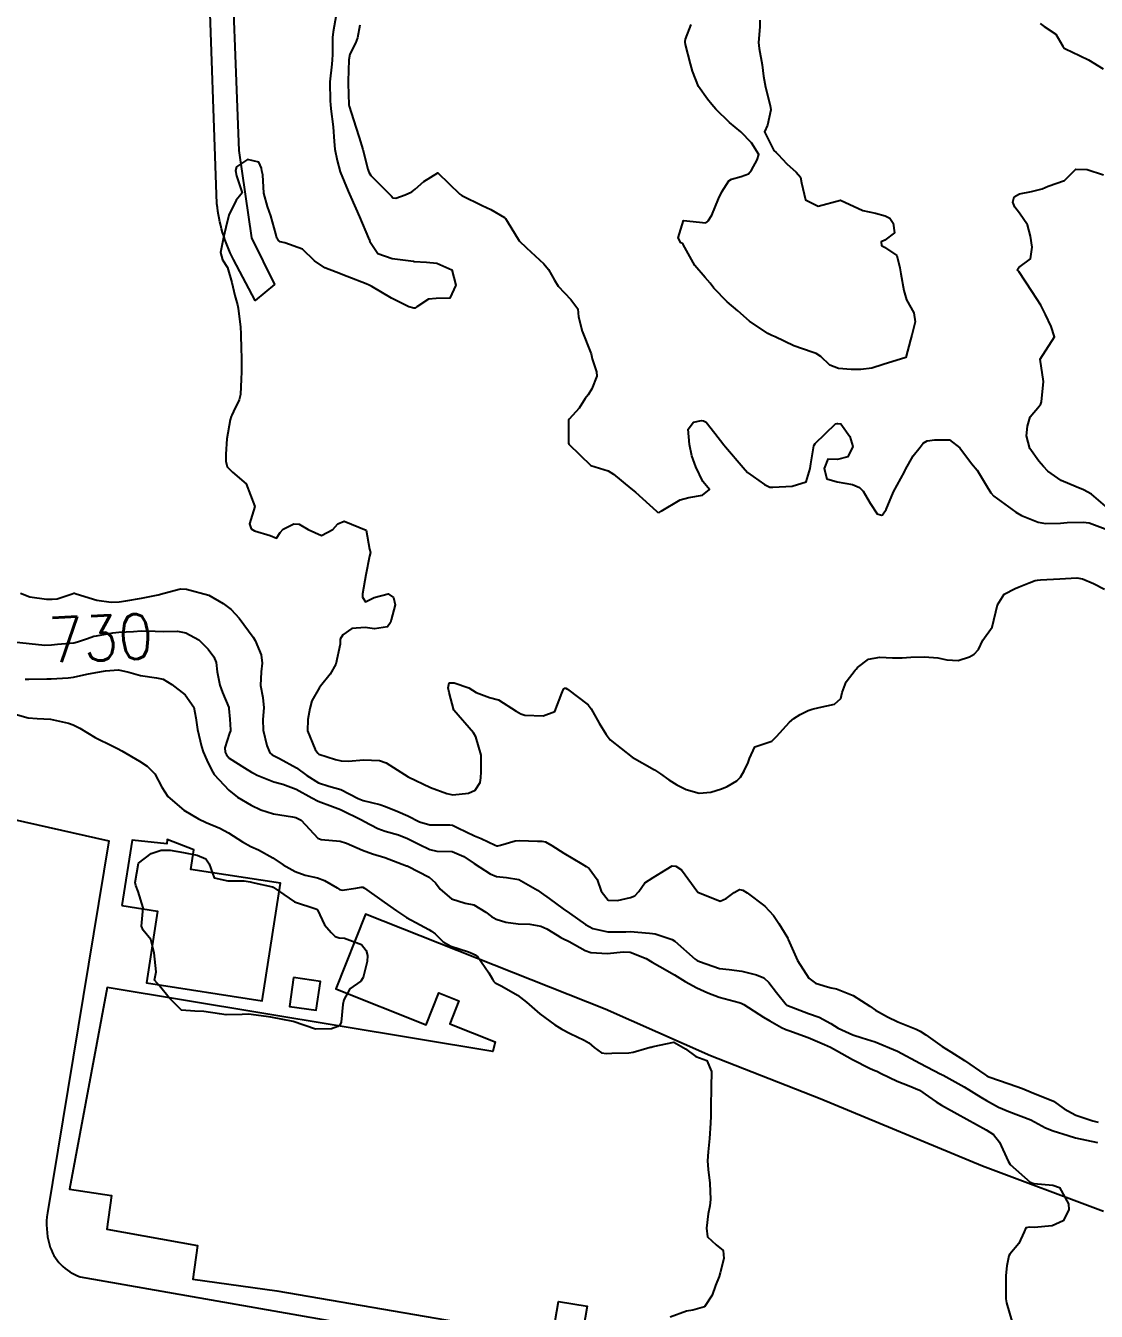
# Model space of a CAD drawing. Header units: metres. Extents: x 307586 to 320046, y 7427249 to 7434250.
# Drawn here: x 311168.6 to 311264.2, y 7432250.1 to 7432365 of the extents above; entities that cross this region are included whole.
import ezdxf
from ezdxf.enums import TextEntityAlignment as Align

# ---------------------------------------------------------------- set-up
doc = ezdxf.new("R2010")
doc.units = ezdxf.units.M
doc.header["$MEASUREMENT"] = 0
for name, color, linetype in [('Cotas', 45, 'Continuous'), ('Curvas de Nivel 1m', 11, 'Continuous'), ('Curvas de Nivel 5m', 15, 'Continuous'), ('Edificações', 30, 'Continuous'), ('Vias Primárias', 230, 'Continuous'), ('Vias Secundárias', 230, 'Continuous')]:
    doc.layers.add(name, color=color, linetype=linetype)
doc.styles.add('Style-STANDARD', font='STANDARD.shx')

msp = doc.modelspace()

# ---------------------------------------------------------------- linework, layer by layer
at = {"layer": 'Curvas de Nivel 1m', "flags": 128}
for points, elevation in [([(311196.34, 7432365.99), (311196.07, 7432364.49), (311196.02, 7432363.99), (311196.01, 7432362.45), (311195.98, 7432361.99), (311195.94, 7432361.59), (311195.76, 7432360), (311195.8, 7432358.3), (311195.83, 7432357.99), (311195.87, 7432357.61), (311196.06, 7432355.99), (311196.15, 7432354.69), (311196.22, 7432353.99), (311196.42, 7432352.98), (311196.7, 7432351.98), (311197.4, 7432350.23), (311197.52, 7432349.97), (311197.66, 7432349.7), (311198.42, 7432347.96), (311199.24, 7432346.05), (311199.28, 7432345.95), (311199.34, 7432345.75), (311200.06, 7432344.67), (311201.33, 7432344.21), (311203.24, 7432343.98), (311203.32, 7432343.97), (311204.41, 7432343.89), (311205.32, 7432343.8), (311206.66, 7432343.21), (311207.04, 7432341.85), (311206.48, 7432340.67), (311205.28, 7432340.65), (311204.58, 7432340.59), (311203.55, 7432339.9), (311203.38, 7432339.79), (311203.27, 7432339.77), (311202.82, 7432339.9), (311201.28, 7432340.67), (311199.53, 7432341.72), (311199.3, 7432341.84), (311199.02, 7432341.95), (311197.31, 7432342.62), (311196.33, 7432343), (311195.32, 7432343.4), (311194.4, 7432344.01), (311193.33, 7432345.06), (311191.75, 7432345.63), (311191.34, 7432345.71), (311191.15, 7432345.85), (311191.05, 7432346.04), (311190.96, 7432346.43), (311190.5, 7432348.05), (311190.2, 7432348.87), (311189.88, 7432350.06), (311189.78, 7432351.7), (311189.71, 7432352.07), (311189.66, 7432352.3), (311189.43, 7432352.83), (311188.43, 7432353.08), (311187.43, 7432352.42), (311187.35, 7432352.09), (311187.42, 7432351.61), (311187.93, 7432350.08), (311187.7, 7432349.78), (311187.39, 7432349.45), (311186.74, 7432348.1), (311186.47, 7432346.99), (311186.28, 7432346.11), (311185.99, 7432344.77), (311186.19, 7432344.11), (311186.63, 7432343.41), (311187.02, 7432342.09), (311187.29, 7432340.91), (311187.53, 7432340.09), (311187.59, 7432339.77), (311187.8, 7432338.08), (311187.83, 7432337.5), (311187.84, 7432336.08), (311187.87, 7432335.43), (311187.88, 7432334.08), (311187.84, 7432333.44), (311187.8, 7432332.08), (311187.68, 7432331.58), (311187.16, 7432330.55), (311187.02, 7432330.23), (311186.96, 7432330.09), (311186.87, 7432329.81), (311186.57, 7432328.1), (311186.48, 7432326.73), (311186.47, 7432326.1), (311186.59, 7432325.59), (311187.09, 7432325.14), (311188.29, 7432324.08), (311189.06, 7432322.07), (311188.6, 7432320.51), (311188.75, 7432320.07), (311189.03, 7432319.89), (311190.43, 7432319.46), (311191.02, 7432319.23), (311191.34, 7432319.73), (311191.59, 7432320.03), (311192.56, 7432320.51), (311193.04, 7432320.47), (311193.84, 7432320.01), (311195.03, 7432319.46), (311196.03, 7432319.99), (311196.5, 7432320.52), (311197.04, 7432320.74), (311199.03, 7432319.95), (311199.33, 7432318.26), (311199.41, 7432317.94), (311199.33, 7432317.63), (311198.98, 7432315.95), (311198.68, 7432314.24), (311198.7, 7432313.95), (311198.96, 7432313.55), (311199.73, 7432313.94), (311200.97, 7432314.25), (311201.46, 7432313.92), (311201.6, 7432313.27), (311201.26, 7432311.92), (311201.18, 7432311.68), (311200.93, 7432311.31), (311199.75, 7432311.12), (311198.93, 7432311.25), (311197.74, 7432311.15), (311196.92, 7432310.6), (311196.69, 7432310.2), (311196.69, 7432309.97), (311196.7, 7432309.76), (311196.32, 7432307.98), (311195.8, 7432307.06), (311194.95, 7432306), (311194.86, 7432305.89), (311194.16, 7432304.7), (311193.99, 7432304.01), (311193.82, 7432303.03), (311193.79, 7432302.01), (311194.45, 7432300.35), (311194.69, 7432300), (311194.79, 7432299.92), (311196.27, 7432299.46), (311196.79, 7432299.34), (311197.45, 7432299.3), (311198.79, 7432299.43), (311200.22, 7432299.36), (311200.79, 7432299.15), (311202.77, 7432297.9), (311204.76, 7432296.95), (311206.21, 7432296.4), (311206.75, 7432296.3), (311208.16, 7432296.43), (311208.76, 7432296.72), (311209.19, 7432297.4), (311209.26, 7432297.82), (311209.3, 7432298.34), (311209.29, 7432299.82), (311208.82, 7432301.48), (311208.6, 7432301.83), (311206.84, 7432303.85), (311206.44, 7432305.43), (311206.33, 7432305.86), (311206.44, 7432306.29), (311206.87, 7432306.31), (311208.19, 7432305.84), (311208.86, 7432305.45), (311210.05, 7432305), (311210.85, 7432304.77), (311212.41, 7432303.78), (311212.84, 7432303.53), (311213.19, 7432303.42), (311214.84, 7432303.36), (311215.87, 7432303.74), (311216.51, 7432305.38), (311216.64, 7432305.73), (311216.78, 7432305.82), (311216.86, 7432305.81), (311217.01, 7432305.73), (311218.85, 7432304.34), (311219.12, 7432303.98), (311219.27, 7432303.7), (311219.84, 7432302.7), (311220.45, 7432301.69), (311220.82, 7432301.19), (311222.79, 7432299.66), (311224.78, 7432298.52), (311225.31, 7432298.16), (311226.07, 7432297.62), (311226.77, 7432297.18), (311227.6, 7432296.76), (311228.76, 7432296.43), (311229.81, 7432296.52), (311230.76, 7432296.83), (311231.28, 7432297.04), (311232.13, 7432297.55), (311232.45, 7432297.87), (311232.78, 7432298.43), (311233.16, 7432299.17), (311233.25, 7432299.54), (311233.75, 7432300.59), (311234.81, 7432300.95), (311235.25, 7432301.08), (311235.68, 7432301.51), (311236.84, 7432302.79), (311237.22, 7432303.11), (311237.8, 7432303.48), (311238.5, 7432303.82), (311238.85, 7432303.94), (311239.48, 7432304.09), (311240.85, 7432304.39), (311241.41, 7432304.89), (311241.55, 7432305.43), (311241.91, 7432306.39), (311242.7, 7432307.42), (311242.79, 7432307.53), (311242.9, 7432307.66), (311243.89, 7432308.42), (311244.9, 7432308.6), (311246.05, 7432308.53), (311246.9, 7432308.54), (311247.68, 7432308.59), (311248.91, 7432308.63), (311250.09, 7432308.52), (311250.9, 7432308.35), (311251.9, 7432308.31), (311252.91, 7432308.61), (311253.33, 7432308.87), (311253.71, 7432309.29), (311254.12, 7432310.1), (311254.94, 7432311.28), (311255.42, 7432313.27), (311256.01, 7432314.23), (311256.99, 7432314.72), (311257.37, 7432314.87), (311258.25, 7432315.24), (311258.78, 7432315.45), (311259, 7432315.48), (311259.26, 7432315.49), (311261, 7432315.59), (311262.5, 7432315.68), (311263, 7432315.6), (311264.01, 7432315.17), (311264.99, 7432314.68)], 728), ([(311198.46, 7432365.08), (311198.23, 7432363.96), (311198.06, 7432363.46), (311197.55, 7432362.48), (311197.48, 7432361.97), (311197.4, 7432360.08), (311197.4, 7432359.97), (311197.4, 7432359.86), (311197.48, 7432357.97), (311197.49, 7432357.85), (311198.09, 7432355.96), (311198.38, 7432355.04), (311198.71, 7432353.96), (311199.16, 7432352.22), (311199.25, 7432351.95), (311199.42, 7432351.65), (311201.17, 7432349.92), (311201.27, 7432349.8), (311201.39, 7432349.66), (311201.67, 7432349.63), (311202.49, 7432349.91), (311203.11, 7432350.19), (311203.4, 7432350.42), (311204.18, 7432351.12), (311205.42, 7432351.88), (311207.39, 7432349.96), (311207.56, 7432349.85), (311209.38, 7432348.96), (311210.16, 7432348.6), (311211.37, 7432347.88), (311211.47, 7432347.8), (311211.6, 7432347.57), (311212.7, 7432345.79), (311213.34, 7432345.19), (311214.9, 7432343.76), (311215.32, 7432343.23), (311215.83, 7432342.28), (311216.17, 7432341.75), (311217.29, 7432340.56), (311217.93, 7432339.72), (311217.99, 7432339), (311218.32, 7432337.72), (311219.07, 7432335.86), (311219.12, 7432335.71), (311219.22, 7432335.25), (311219.61, 7432334.1), (311219.62, 7432333.7), (311219.19, 7432332.57), (311218.85, 7432332.05), (311218.58, 7432331.72), (311218.05, 7432330.84), (311217.15, 7432329.85), (311217.1, 7432329.78), (311217.08, 7432329.73), (311217.08, 7432329.66), (311217.08, 7432327.73), (311217.13, 7432327.64), (311219.1, 7432325.71), (311220.65, 7432325.24), (311221.1, 7432324.96), (311222.66, 7432323.66), (311223.08, 7432323.33), (311224.95, 7432321.64), (311225.06, 7432321.55), (311225.18, 7432321.52), (311225.37, 7432321.64), (311227.07, 7432322.66), (311227.83, 7432322.85), (311229.08, 7432323.07), (311229.68, 7432323.58), (311229.42, 7432323.92), (311229.09, 7432324.3), (311228.47, 7432325.6), (311228.12, 7432326.59), (311227.89, 7432327.6), (311227.78, 7432328.97), (311228.26, 7432329.6), (311228.99, 7432329.76), (311229.15, 7432329.72), (311229.38, 7432329.59), (311230.17, 7432328.6), (311230.98, 7432327.56), (311231.13, 7432327.4), (311232.71, 7432325.54), (311233.1, 7432325.11), (311234.59, 7432324.02), (311235.09, 7432323.8), (311235.35, 7432323.78), (311237.09, 7432323.89), (311238.32, 7432324.25), (311238.69, 7432325.47), (311238.73, 7432325.86), (311239.02, 7432327.47), (311239.05, 7432327.55), (311239.14, 7432327.68), (311240.94, 7432329.44), (311241.11, 7432329.49), (311241.15, 7432329.49), (311241.43, 7432329.44), (311242.24, 7432328.33), (311242.49, 7432327.43), (311242.06, 7432326.49), (311241.12, 7432326.27), (311240.27, 7432326.3), (311239.94, 7432325.46), (311240.18, 7432324.54), (311241.09, 7432324.27), (311242.47, 7432324.04), (311243.09, 7432323.75), (311243.42, 7432323.42), (311244.03, 7432322.36), (311244.66, 7432321.4), (311245.06, 7432321.28), (311245.14, 7432321.32), (311245.21, 7432321.4), (311245.47, 7432321.8), (311246.14, 7432323.38), (311247.1, 7432325.16), (311247.16, 7432325.31), (311247.19, 7432325.37), (311247.89, 7432326.59), (311248.5, 7432327.36), (311248.77, 7432327.72), (311249.14, 7432327.93), (311249.82, 7432328.02), (311251.14, 7432328.02), (311252.06, 7432327.31), (311253.11, 7432325.91), (311253.6, 7432325.3), (311254.4, 7432323.98), (311254.84, 7432323.28), (311255.08, 7432322.97), (311256.07, 7432322.26), (311257.07, 7432321.55), (311257.55, 7432321.25), (311259.05, 7432320.66), (311259.72, 7432320.55), (311261.05, 7432320.57), (311261.63, 7432320.62), (311263.06, 7432320.66), (311263.62, 7432320.61), (311265.05, 7432320.06)], 727), ([(311234.2, 7432365.53), (311234.18, 7432364.94), (311234.07, 7432363.53), (311234.12, 7432362.98), (311234.39, 7432361.53), (311234.52, 7432360.53), (311234.7, 7432359.53), (311235.11, 7432357.91), (311235.17, 7432357.52), (311234.86, 7432356.13), (311234.61, 7432355.53), (311235.45, 7432353.89), (311235.64, 7432353.71), (311235.84, 7432353.51), (311236.6, 7432352.67), (311237.43, 7432351.95), (311237.83, 7432351.49), (311237.91, 7432351), (311238.28, 7432349.48), (311239.39, 7432348.89), (311241.39, 7432349.44), (311243.38, 7432348.52), (311244.52, 7432348.27), (311245.38, 7432348.05), (311245.8, 7432347.82), (311246.11, 7432347.39), (311246.22, 7432346.53), (311245.35, 7432345.85), (311245.03, 7432345.72), (311245.05, 7432345.4), (311245.34, 7432345.23), (311246.43, 7432344.48), (311246.71, 7432343.38), (311246.79, 7432342.85), (311247.05, 7432341.37), (311247.29, 7432340.54), (311247.94, 7432339.36), (311248.07, 7432338.56), (311247.78, 7432337.36), (311247.66, 7432336.95), (311247.22, 7432335.37), (311245.22, 7432334.74), (311244.2, 7432334.42), (311243.21, 7432334.3), (311242.35, 7432334.29), (311241.21, 7432334.39), (311240.45, 7432334.69), (311239.63, 7432335.46), (311239.23, 7432335.72), (311238.86, 7432335.84), (311237.24, 7432336.41), (311235.55, 7432337.21), (311235.25, 7432337.35), (311234.89, 7432337.52), (311233.26, 7432338.61), (311232.21, 7432339.55), (311231.28, 7432340.36), (311230.07, 7432341.58), (311229.74, 7432342.02), (311229.31, 7432342.54), (311228.38, 7432343.6), (311227.34, 7432345.47), (311227.28, 7432345.55), (311227.14, 7432345.61), (311226.89, 7432346.08), (311227.37, 7432347.61), (311229.37, 7432347.42), (311229.47, 7432347.49), (311229.56, 7432347.59), (311229.9, 7432348.1), (311230.5, 7432349.57), (311230.8, 7432350.17), (311231.42, 7432351.17), (311231.65, 7432351.32), (311232.53, 7432351.55), (311233.19, 7432351.78), (311233.43, 7432352.11), (311233.95, 7432353.03), (311234.09, 7432353.53), (311233.45, 7432354.57), (311232.48, 7432355.55), (311231.48, 7432356.39), (311230.26, 7432357.58), (311229.9, 7432357.99), (311229.5, 7432358.47), (311228.71, 7432359.6), (311228.16, 7432360.97), (311228, 7432361.61), (311227.56, 7432363.34), (311227.51, 7432363.56), (311227.51, 7432363.61), (311227.56, 7432363.82), (311228.05, 7432365.14)], 727), ([(311259.22, 7432365.23), (311259.58, 7432364.97), (311260.62, 7432364.26), (311261.25, 7432363.2), (311261.38, 7432363.02), (311261.56, 7432362.92), (311262.06, 7432362.7), (311263.55, 7432361.99), (311264.85, 7432361.17)], 726), ([(311265.07, 7432322.08), (311263.82, 7432323.17), (311263.09, 7432323.56), (311262.46, 7432323.82), (311261.1, 7432324.37), (311259.91, 7432325.22), (311259.52, 7432325.63), (311259.12, 7432326.1), (311258.32, 7432327.24), (311258.02, 7432328.36), (311258.11, 7432329.24), (311258.33, 7432330.07), (311259.18, 7432331.05), (311259.26, 7432331.15), (311259.3, 7432331.23), (311259.36, 7432331.4), (311259.54, 7432333.22), (311259.23, 7432335.23), (311260.52, 7432337.21), (311260.21, 7432338.16), (311259.71, 7432339.22), (311259.29, 7432340.05), (311258.53, 7432341.24), (311257.32, 7432343.05), (311257.23, 7432343.16), (311257.2, 7432343.25), (311257.32, 7432343.41), (311258.38, 7432344.19), (311258.51, 7432345.24), (311258.38, 7432346.22), (311258.09, 7432347.24), (311257.38, 7432348.29), (311256.96, 7432348.82), (311256.8, 7432349.26), (311256.91, 7432349.75), (311257.4, 7432350), (311258.45, 7432350.2), (311259.41, 7432350.46), (311259.94, 7432350.69), (311261.42, 7432351.2), (311262.43, 7432352.2), (311263.43, 7432352.18), (311264.88, 7432351.71)], 727), ([(311168.14, 7432314.32), (311168.96, 7432314), (311170.45, 7432313.78), (311170.96, 7432313.78), (311171.41, 7432313.82), (311172.76, 7432314.26), (311172.9, 7432314.32), (311172.96, 7432314.32), (311173.1, 7432314.26), (311174.96, 7432313.69), (311176.23, 7432313.5), (311176.96, 7432313.54), (311177.54, 7432313.62), (311178.96, 7432313.86), (311180.43, 7432314.17), (311180.96, 7432314.32), (311182.42, 7432314.69), (311182.97, 7432314.66), (311184.96, 7432314.12), (311186.24, 7432313.38), (311186.95, 7432312.84), (311187.66, 7432312.08), (311188.92, 7432310.38), (311189.11, 7432310.07), (311189.65, 7432308.81), (311189.74, 7432308.06), (311189.65, 7432307.29), (311189.58, 7432306.06), (311189.79, 7432305), (311189.88, 7432304.05), (311189.79, 7432303.01), (311189.81, 7432302.06), (311190.15, 7432300.71), (311190.41, 7432300.05), (311190.61, 7432299.86), (311190.79, 7432299.76), (311191.29, 7432299.53), (311192.78, 7432298.69), (311193.71, 7432298.01), (311194.76, 7432297.36), (311195.69, 7432297.06), (311196.75, 7432296.76), (311198.31, 7432295.95), (311198.74, 7432295.77), (311200.24, 7432295.43), (311200.74, 7432295.26), (311201.85, 7432294.79), (311202.73, 7432294.42), (311203.78, 7432293.89), (311204.72, 7432293.61), (311206.48, 7432293.62), (311206.72, 7432293.58), (311207.22, 7432293.34), (311208.71, 7432292.62), (311209.29, 7432292.4), (311210.53, 7432291.8), (311210.7, 7432291.73), (311210.77, 7432291.73), (311211.02, 7432291.8), (311212.32, 7432292.17), (311212.71, 7432292.21), (311214.31, 7432292.16), (311214.71, 7432292.16), (311215.03, 7432292.08), (311215.61, 7432291.75), (311216.69, 7432291.07), (311218.28, 7432290.11), (311218.68, 7432289.88), (311218.95, 7432289.71), (311219.67, 7432288.71), (311220.01, 7432287.69), (311220.64, 7432286.89), (311221.47, 7432286.85), (311222.64, 7432287.11), (311223.03, 7432287.27), (311223.38, 7432287.65), (311223.9, 7432288.41), (311224.67, 7432288.91), (311225.83, 7432289.62), (311226.36, 7432289.94), (311226.68, 7432289.92), (311227.2, 7432289.6), (311228.65, 7432287.59), (311230.64, 7432286.79), (311231.18, 7432287.02), (311231.88, 7432287.55), (311232.37, 7432287.83), (311232.66, 7432287.78), (311233.06, 7432287.54), (311234.64, 7432286.34), (311235.41, 7432285.51), (311235.9, 7432284.78), (311236.6, 7432283.63), (311236.68, 7432283.49), (311236.73, 7432283.36), (311237.55, 7432281.48), (311238.56, 7432279.91), (311239.16, 7432279.46), (311240.22, 7432279.12), (311240.55, 7432279.05), (311241.05, 7432278.94), (311242.54, 7432278.35), (311244.01, 7432277.41), (311244.53, 7432277.04), (311245.58, 7432276.44), (311246.52, 7432276.01), (311248.14, 7432275.35), (311248.51, 7432275.16), (311249.02, 7432274.83), (311250.49, 7432273.81), (311251.25, 7432273.31), (311252.48, 7432272.54), (311254.29, 7432271.28), (311254.46, 7432271.17), (311254.65, 7432271.09), (311256.45, 7432270.46), (311257.65, 7432270.03), (311258.44, 7432269.73), (311259.68, 7432269.21), (311260.23, 7432269), (311260.43, 7432268.9), (311261.39, 7432268.22), (311262.42, 7432267.65), (311263.93, 7432267.16), (311264.41, 7432267.03)], 729), ([(311168.54, 7432306.64), (311168.87, 7432306.63), (311170.5, 7432306.65), (311170.87, 7432306.66), (311172.38, 7432306.75), (311172.87, 7432306.82), (311174.06, 7432307.06), (311174.88, 7432307.22), (311175.73, 7432307.38), (311176.88, 7432307.45), (311177.82, 7432307.26), (311178.87, 7432306.95), (311180.28, 7432306.76), (311180.87, 7432306.62), (311181.66, 7432306.15), (311182.85, 7432305.23), (311183.61, 7432304.13), (311183.8, 7432303.16), (311183.95, 7432302.13), (311184.32, 7432300.61), (311184.45, 7432300.12), (311184.79, 7432299.38), (311185.19, 7432298.52), (311185.45, 7432298.11), (311186.75, 7432296.71), (311187.53, 7432296.08), (311188.74, 7432295.38), (311189.62, 7432294.95), (311190.73, 7432294.58), (311192.43, 7432294.31), (311192.73, 7432294.26), (311193.2, 7432294.02), (311194.71, 7432292.43), (311195.01, 7432292.3), (311196.7, 7432292.15), (311197.27, 7432291.96), (311198.69, 7432291.33), (311199.59, 7432291.03), (311200.68, 7432290.69), (311202.63, 7432289.95), (311202.67, 7432289.93), (311202.75, 7432289.9), (311204.66, 7432288.92), (311205.21, 7432288.43), (311205.63, 7432287.87), (311206.64, 7432286.99), (311207.87, 7432286.61), (311208.63, 7432286.45), (311209.71, 7432285.81), (311210.22, 7432285.41), (311210.62, 7432285.19), (311211.5, 7432284.91), (311212.61, 7432284.76), (311213.65, 7432284.74), (311214.61, 7432284.54), (311215.16, 7432284.3), (311216.09, 7432283.74), (311216.4, 7432283.54), (311216.6, 7432283.44), (311217.14, 7432283.18), (311218.59, 7432282.37), (311219.09, 7432282.2), (311220.59, 7432282.11), (311221.98, 7432282.27), (311222.59, 7432282.23), (311224.02, 7432281.65), (311224.58, 7432281.33), (311225.26, 7432280.95), (311226.56, 7432280.19), (311227.52, 7432279.6), (311228.55, 7432279.05), (311229.55, 7432278.58), (311230.54, 7432278.2), (311232.35, 7432277.72), (311232.53, 7432277.67), (311232.77, 7432277.54), (311234.52, 7432276.41), (311235.09, 7432276.08), (311236.13, 7432275.5), (311236.51, 7432275.31), (311236.78, 7432275.22), (311238.5, 7432274.61), (311239.97, 7432273.97), (311240.49, 7432273.73), (311241.03, 7432273.43), (311242.47, 7432272.63), (311244.03, 7432271.84), (311244.47, 7432271.66), (311244.65, 7432271.58), (311245.02, 7432271.39), (311246.45, 7432270.69), (311247.52, 7432270.29), (311248.44, 7432269.88), (311249.27, 7432269.34), (311249.94, 7432268.84), (311250.43, 7432268.55), (311252.08, 7432267.64), (311252.41, 7432267.45), (311252.68, 7432267.3), (311254.4, 7432266.36), (311255.06, 7432265.93), (311255.61, 7432265.26), (311256.37, 7432263.55), (311256.55, 7432263.25), (311258.35, 7432261.66), (311258.66, 7432261.54), (311260.35, 7432261.41), (311260.97, 7432261.19), (311261.76, 7432259.74), (311261.8, 7432259.19), (311261.28, 7432258.22), (311260.3, 7432257.77), (311258.69, 7432257.62), (311258.3, 7432257.66), (311257.94, 7432257.59), (311257.79, 7432257.24), (311257.34, 7432256.18), (311256.51, 7432255.25), (311256.43, 7432255.09), (311256.26, 7432254.19), (311256.17, 7432253.33), (311256.16, 7432253.25), (311256.16, 7432253.17), (311256.17, 7432251.25), (311256.22, 7432250.88), (311256.71, 7432249.24)], 731), ([(311167.65, 7432303.5), (311168.83, 7432303.16), (311169.64, 7432303.11), (311170.83, 7432303.05), (311172.41, 7432302.69), (311172.83, 7432302.55), (311173.43, 7432302.25), (311174.81, 7432301.41), (311176.39, 7432300.63), (311176.8, 7432300.43), (311177.18, 7432300.21), (311178.78, 7432299.29), (311179.45, 7432298.85), (311180.14, 7432298.17), (311180.76, 7432296.97), (311181.31, 7432296.15), (311182.73, 7432294.91), (311184.03, 7432294.13), (311184.72, 7432293.82), (311185.93, 7432293.32), (311186.71, 7432292.89), (311187.97, 7432292.08), (311188.7, 7432291.68), (311189.39, 7432291.36), (311190.68, 7432290.66), (311191.61, 7432290.03), (311192.67, 7432289.43), (311193.56, 7432289.12), (311194.66, 7432288.86), (311195.31, 7432288.64), (311196.43, 7432287.97), (311196.65, 7432287.83), (311196.86, 7432287.76), (311198.08, 7432287.96), (311198.57, 7432288.04), (311198.65, 7432288.04), (311198.73, 7432288.03), (311198.87, 7432287.95), (311200.63, 7432286.69), (311201.72, 7432285.91), (311202.62, 7432285.33), (311203.83, 7432284.67), (311204.61, 7432284.24), (311204.84, 7432284.11), (311205.17, 7432283.87), (311205.89, 7432283.15), (311206.59, 7432282.77), (311208.15, 7432282.27), (311208.59, 7432282.09), (311208.75, 7432282), (311208.98, 7432281.82), (311209.98, 7432280.39), (311210.31, 7432279.8), (311210.4, 7432279.65), (311210.55, 7432279.5), (311211.14, 7432279.2), (311212.54, 7432278.39), (311213.33, 7432277.77), (311214.52, 7432276.73), (311215.86, 7432275.74), (311216.26, 7432275.49), (311216.5, 7432275.36), (311217.25, 7432274.96), (311218.49, 7432274.35), (311218.9, 7432274.12), (311219.39, 7432273.7), (311220.03, 7432273.24), (311220.48, 7432273.16), (311220.96, 7432273.2), (311222.48, 7432273.23), (311222.86, 7432273.28), (311224.1, 7432273.64), (311224.4, 7432273.73), (311224.48, 7432273.74), (311224.65, 7432273.8), (311226.49, 7432274.18), (311227.56, 7432273.6), (311228.48, 7432272.91), (311229.45, 7432272.55), (311229.88, 7432271.57), (311229.85, 7432270.16), (311229.83, 7432269.57), (311229.82, 7432268.96), (311229.8, 7432267.57), (311229.77, 7432266.93), (311229.68, 7432265.57), (311229.56, 7432264.38), (311229.52, 7432263.57), (311229.58, 7432262.8), (311229.71, 7432261.57), (311229.78, 7432260.11), (311229.71, 7432259.57), (311229.57, 7432258.83), (311229.42, 7432257.57), (311229.51, 7432256.8), (311230.28, 7432256.06), (311230.92, 7432255.55), (311230.98, 7432254.84), (311230.64, 7432253.56), (311230.55, 7432253.25), (311230.23, 7432252.45), (311229.93, 7432251.56), (311229.25, 7432250.53), (311228.2, 7432250.23), (311227.65, 7432250.15), (311226.19, 7432249.61)], 732)]:
    msp.add_lwpolyline(points, dxfattribs=dict(at, elevation=elevation))
at = {"layer": 'Curvas de Nivel 1m', "elevation": 733, "flags": 128}
msp.add_lwpolyline([(311190.65, 7432288.06), (311190.71, 7432288.04), (311192.63, 7432286.74), (311194.52, 7432286.11), (311194.62, 7432286.06), (311194.68, 7432286), (311195.3, 7432284.68), (311195.89, 7432283.98), (311196.26, 7432283.63), (311196.6, 7432283.52), (311197.08, 7432283.48), (311198.59, 7432282.92), (311199.03, 7432282.38), (311199.14, 7432281.94), (311199.12, 7432281.4), (311198.76, 7432279.95), (311198.55, 7432279.63), (311197.56, 7432278.94), (311197.01, 7432277.97), (311196.94, 7432277.55), (311196.79, 7432275.97), (311196.7, 7432275.76), (311196.5, 7432275.58), (311195.91, 7432275.39), (311194.5, 7432275.36), (311192.5, 7432276.02), (311190.51, 7432276.42), (311190.07, 7432276.48), (311188.51, 7432276.69), (311187.93, 7432276.65), (311186.51, 7432276.63), (311185.9, 7432276.71), (311184.52, 7432276.93), (311183.7, 7432276.94), (311182.52, 7432277.04), (311181.42, 7432278.15), (311180.54, 7432279.21), (311180.11, 7432279.73), (311180.21, 7432280.17), (311180.25, 7432280.48), (311180.09, 7432282.17), (311179.78, 7432283.36), (311179.11, 7432284.18), (311178.96, 7432284.54), (311179.09, 7432286.18), (311178.64, 7432287.64), (311178.43, 7432288.19), (311178.39, 7432288.46), (311178.67, 7432290.19), (311179.8, 7432291.05), (311180.69, 7432291.33), (311181.51, 7432291.34), (311182.69, 7432291.14), (311183.92, 7432290.89), (311184.68, 7432290.57), (311185, 7432290.12), (311185.43, 7432288.88), (311186.66, 7432288.6), (311188.13, 7432288.6), (311188.66, 7432288.5), (311189.01, 7432288.42)], close=True, dxfattribs=at)
at = {"layer": 'Curvas de Nivel 5m', "elevation": 730, "flags": 128}
msp.add_lwpolyline([(311167.25, 7432309.98), (311168.91, 7432309.82), (311170.3, 7432309.68), (311170.91, 7432309.69), (311171.43, 7432309.75), (311172.91, 7432309.88), (311173.22, 7432309.95), (311174.12, 7432310.25), (311174.7, 7432310.46), (311174.92, 7432310.51), (311176.38, 7432310.76), (311176.92, 7432310.82), (311178.22, 7432310.9), (311178.92, 7432310.94), (311180.18, 7432310.92), (311180.92, 7432310.9), (311182.15, 7432310.92), (311182.92, 7432310.78), (311184.08, 7432310.13), (311184.9, 7432309.32), (311185.41, 7432308.62), (311185.61, 7432308.11), (311185.7, 7432307.29), (311185.94, 7432306.1), (311186.19, 7432305.43), (311186.74, 7432304.09), (311186.75, 7432304), (311186.83, 7432303.04), (311186.9, 7432302.09), (311186.9, 7432302.01), (311186.82, 7432301.81), (311186.4, 7432300.49), (311186.43, 7432300.1), (311186.54, 7432299.85), (311186.79, 7432299.57), (311188.16, 7432298.69), (311188.78, 7432298.32), (311188.94, 7432298.23), (311189.28, 7432298.06), (311190.76, 7432297.45), (311191.56, 7432297.24), (311192.75, 7432296.79), (311194.17, 7432296.01), (311194.74, 7432295.71), (311196, 7432295.25), (311196.73, 7432294.97), (311198.65, 7432294.02), (311198.72, 7432293.99), (311198.75, 7432293.98), (311198.81, 7432293.95), (311200.06, 7432293.27), (311200.71, 7432293.05), (311201.91, 7432292.71), (311202.71, 7432292.4), (311203.73, 7432291.89), (311204.7, 7432291.4), (311205.32, 7432291.24), (311206.69, 7432291.22), (311207.75, 7432290.77), (311208.68, 7432290.15), (311209.17, 7432289.82), (311210.09, 7432289.23), (311210.66, 7432288.98), (311211.56, 7432288.89), (311212.66, 7432288.72), (311214.32, 7432287.76), (311214.65, 7432287.53), (311215.36, 7432287.03), (311216.63, 7432286.11), (311217.18, 7432285.72), (311218.61, 7432284.7), (311219.26, 7432284.35), (311220.61, 7432284.04), (311222.22, 7432284.05), (311222.61, 7432284.06), (311224.33, 7432283.92), (311224.61, 7432283.91), (311224.84, 7432283.87), (311225.55, 7432283.63), (311226.35, 7432283.36), (311226.6, 7432283.21), (311228.42, 7432281.59), (311228.58, 7432281.48), (311228.79, 7432281.38), (311230.57, 7432280.77), (311231.45, 7432280.67), (311232.57, 7432280.54), (311233.89, 7432280.2), (311234.56, 7432279.92), (311234.99, 7432279.51), (311235.67, 7432278.63), (311236.53, 7432277.55), (311236.61, 7432277.49), (311238.53, 7432276.74), (311239.49, 7432276.42), (311240.52, 7432275.86), (311241.19, 7432275.43), (311242.5, 7432274.84), (311243.33, 7432274.58), (311244.5, 7432274.22), (311246.48, 7432273.37), (311248.47, 7432272.31), (311249.1, 7432271.97), (311250.37, 7432271.32), (311250.46, 7432271.27), (311250.56, 7432271.22), (311252.45, 7432270.19), (311253.94, 7432269.28), (311254.43, 7432268.97), (311255.52, 7432268.36), (311256.42, 7432267.99), (311258.41, 7432267.23), (311259.72, 7432266.52), (311260.4, 7432266.26), (311261.74, 7432265.84), (311262.4, 7432265.64), (311264.35, 7432265.21)], dxfattribs=at)
at = {"layer": 'Edificações'}
for points in [[(311177.2, 7432286.39), (311180.38, 7432285.9), (311179.39, 7432279.49), (311189.73, 7432277.89), (311191.35, 7432288.38), (311183.34, 7432289.62), (311183.61, 7432291.37), (311181.23, 7432292.3), (311181.2, 7432291.91), (311178.12, 7432292.25)], [(311192.54, 7432279.96), (311192.17, 7432277.37), (311194.56, 7432277.03), (311194.93, 7432279.62)]]:
    msp.add_lwpolyline(points, close=True, dxfattribs=at)
msp.add_lwpolyline([(311264.9, 7432259.04), (311254.07, 7432263.1), (311239.58, 7432269.12), (311229.79, 7432272.96), (311220.37, 7432277.12), (311198.96, 7432285.61), (311196.32, 7432278.94), (311204.38, 7432275.74), (311205.52, 7432278.6), (311207.31, 7432277.89), (311206.49, 7432275.81), (311210.53, 7432274.21), (311210.33, 7432273.34), (311175.89, 7432279.06), (311172.51, 7432261.06), (311176.28, 7432260.47), (311175.86, 7432257.46), (311183.94, 7432256.01), (311183.52, 7432253.01), (311191.05, 7432251.95), (311215.63, 7432247.74), (311216.19, 7432251.02), (311218.77, 7432250.58), (311218.21, 7432247.28)], dxfattribs=at)
at = {"layer": 'Vias Primárias'}
msp.add_lwpolyline([(311166.38, 7432294.34), (311176.03, 7432292.17), (311170.55, 7432258.94, 0.111481), (311170.72, 7432256.08, 0.246153), (311173.47, 7432253.21), (311221.97, 7432244.7)], format="xyb", dxfattribs=at)
at = {"layer": 'Vias Secundárias'}
msp.add_lwpolyline([(311186.85, 7432374.77), (311187.65, 7432353.87), (311188.77, 7432346.06), (311190.84, 7432341.91), (311189.09, 7432340.48), (311187.17, 7432344.14, -0.09543), (311185.69, 7432349.11), (311184.92, 7432370.41)], format="xyb", dxfattribs=at)

# ---------------------------------------------------------------- texts
at = {"layer": 'Cotas', "style": 'Style-STANDARD'}
msp.add_text('730', height=4, rotation=2.3845, dxfattribs=at).set_placement((311175.3, 7432310.3, 730), align=Align.MIDDLE_CENTER)

doc.saveas('drawing.dxf')
